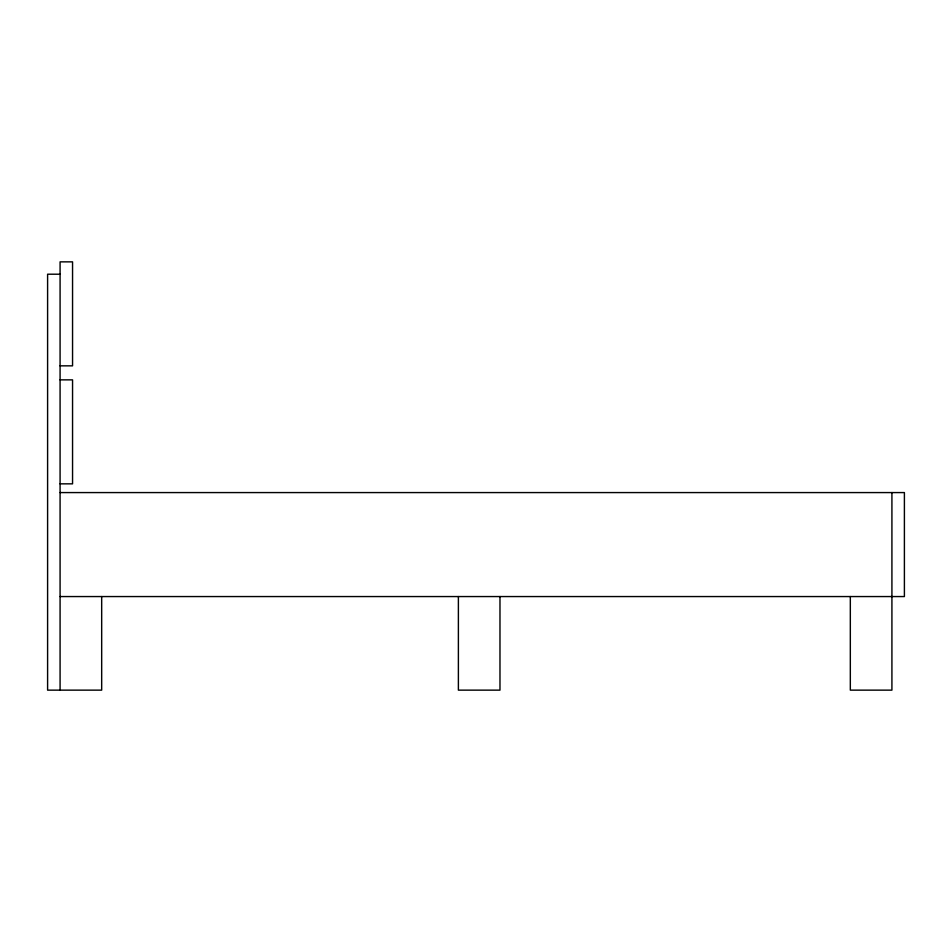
<?xml version="1.0" encoding="UTF-8"?>
<svg xmlns="http://www.w3.org/2000/svg" width="952" height="952" viewBox="0 0 952 952"><rect width="100%" height="100%" fill="white"/><g stroke="black" fill="none" stroke-linecap="round" stroke-linejoin="round"><path stroke-width="1.43" d="M60.083 274.212L47.6 274.212L47.6 690.14L101.674 690.14L101.674 596.559M60.083 365.842L72.554 365.842L72.554 261.86L60.083 261.86L60.083 690.14M60.083 379.86L72.554 379.86L72.554 483.842L60.083 483.842M60.083 492.577L904.4 492.577L904.4 596.559L60.083 596.559M891.917 492.577L891.917 690.14L850.326 690.14L850.326 596.559M499.978 596.559L499.978 690.14L458.388 690.14L458.388 596.559"/></g></svg>
